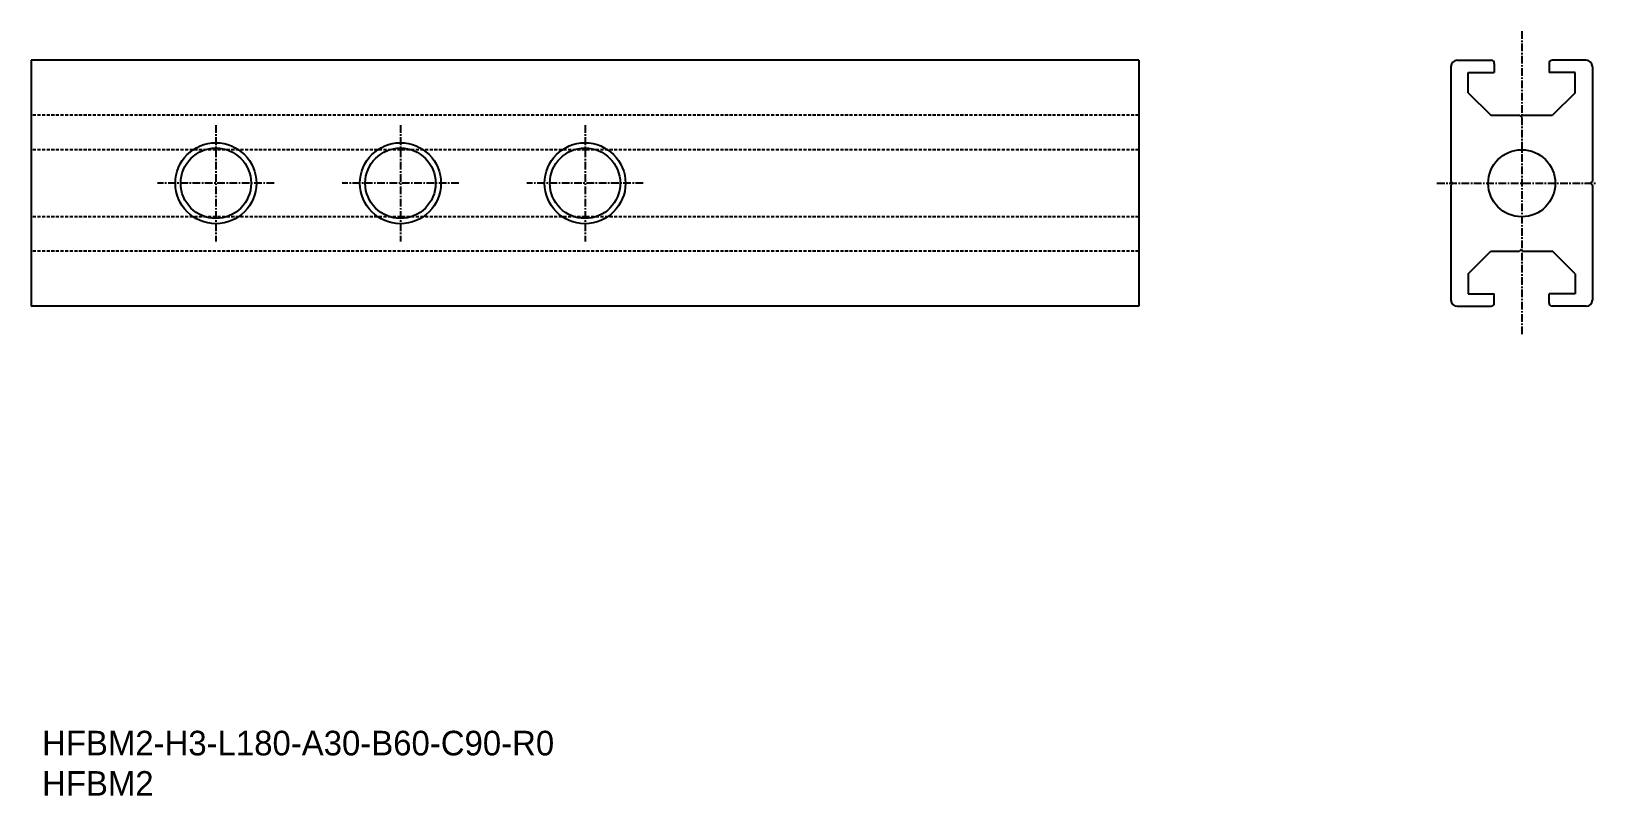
# Model space of a CAD drawing. Extents: x 136 to 390, y 319 to 443.
import ezdxf

# ---------------------------------------------------------------- set-up
doc = ezdxf.new("R2010")
doc.units = 0
doc.linetypes.add('CENTER', pattern=[2, 1.25, -0.25, 0.25, -0.25])
doc.linetypes.add('DASHED', pattern=[0.75, 0.5, -0.25])
doc.layers.get('0').update_dxf_attribs({"linetype": 'CONTINUOUS'})
doc.layers.add('CENTER', color=1, linetype='CENTER')

msp = doc.modelspace()

# ---------------------------------------------------------------- linework, layer by layer
at = {"color": 7, "linetype": 'CONTINUOUS'}
for p, q in [((316.01, 438.33), (136.01, 438.33)), ((136.01, 438.33), (136.01, 398.33)), ((316.01, 438.33), (316.01, 398.33)), ((367.76, 438.33), (373.3, 438.33)), ((373.8, 437.83), (373.8, 436.33)), ((382.71, 437.83), (382.71, 436.33)), ((388.76, 438.33), (383.21, 438.33)), ((366.76, 437.33), (366.76, 418.64)), ((369.56, 433.06), (369.56, 436.33)), ((369.56, 436.33), (373.8, 436.33)), ((386.96, 436.33), (382.71, 436.33)), ((386.96, 433.06), (386.96, 436.33)), ((389.76, 437.33), (389.76, 418.64)), ((369.56, 433.06), (373.25, 429.38)), ((386.96, 433.06), (383.27, 429.38)), ((373.25, 429.38), (377.9, 429.38)), ((378.17, 429.11), (377.9, 429.38)), ((378.18, 429.11), (378.45, 429.38)), ((378.45, 429.38), (383.27, 429.38)), ((367.06, 418.34), (366.76, 418.64)), ((367.05, 418.32), (366.76, 418.03)), ((366.76, 418.03), (366.76, 399.33)), ((389.46, 418.34), (389.76, 418.64)), ((389.47, 418.32), (389.76, 418.03)), ((389.76, 418.03), (389.76, 399.33)), ((369.56, 403.6), (373.25, 407.28)), ((373.25, 407.28), (377.9, 407.28)), ((378.17, 407.55), (377.9, 407.28)), ((378.18, 407.56), (378.45, 407.28)), ((378.45, 407.28), (383.27, 407.28)), ((386.96, 403.6), (383.27, 407.28)), ((369.56, 403.6), (369.56, 400.33)), ((386.96, 403.6), (386.96, 400.33)), ((369.56, 400.33), (373.8, 400.33)), ((373.8, 398.83), (373.8, 400.33)), ((382.71, 398.83), (382.71, 400.33)), ((386.96, 400.33), (382.71, 400.33)), ((316.01, 398.33), (136.01, 398.33)), ((367.76, 398.33), (373.3, 398.33)), ((388.76, 398.33), (383.21, 398.33))]:
    msp.add_line(p, q, dxfattribs=at)
at = {"color": 3, "linetype": 'DASHED'}
for p, q in [((316.01, 429.38), (136.01, 429.38)), ((316.01, 423.78), (136.01, 423.78)), ((316.01, 412.88), (136.01, 412.88)), ((316.01, 407.28), (136.01, 407.28))]:
    msp.add_line(p, q, dxfattribs=at)
at = {"color": 3, "linetype": 'CONTINUOUS'}
for centre in [(166.01, 418.33), (196.01, 418.33), (226.01, 418.33)]:
    msp.add_circle(centre, 6.58, dxfattribs=at)
at = {"color": 7, "linetype": 'CONTINUOUS'}
for centre, radius in [((166.01, 418.33), 5.72), ((196.01, 418.33), 5.72), ((226.01, 418.33), 5.72), ((378.26, 418.33), 5.45)]:
    msp.add_circle(centre, radius, dxfattribs=at)
for centre, radius, start, end in [((367.76, 437.33), 1, 90, 180), ((373.3, 437.83), 0.5, 0, 90), ((383.21, 437.83), 0.5, 90, 180), ((388.76, 437.33), 1, 0, 90), ((367.76, 399.33), 1, 180, 270), ((388.76, 399.33), 1, 270, 0), ((373.3, 398.83), 0.5, 270, 0), ((383.21, 398.83), 0.5, 180, 270)]:
    msp.add_arc(centre, radius, start, end, dxfattribs=at)
at = {"layer": 'CENTER', "color": 1, "linetype": 'CENTER'}
for p, q in [((378.26, 443.04), (378.26, 393.62)), ((166.01, 427.8), (166.01, 408.86)), ((196.01, 427.8), (196.01, 408.86)), ((226.01, 427.8), (226.01, 408.86)), ((175.48, 418.33), (156.53, 418.33)), ((205.48, 418.33), (186.53, 418.33)), ((235.48, 418.33), (216.53, 418.33)), ((364.49, 418.33), (390.29, 418.33))]:
    msp.add_line(p, q, dxfattribs=at)

# ---------------------------------------------------------------- texts
at = {"color": 7, "linetype": 'CONTINUOUS'}
for s, p in [('HFBM2-H3-L180-A30-B60-C90-R0', (137.76, 325.29)), ('HFBM2', (137.76, 318.73))]:
    msp.add_text(s, height=4, dxfattribs=at).set_placement(p)

doc.saveas('drawing.dxf')
